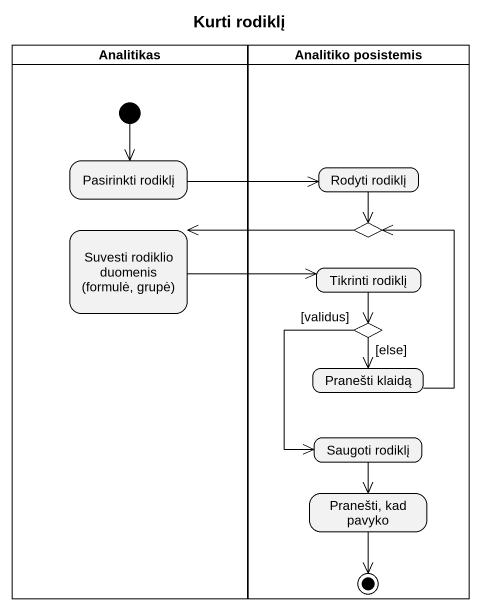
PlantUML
@startuml
title Kurti rodiklį
hide empty description
state Analitikas <<partition>> {
  state "Pasirinkti rodiklį" as Pasirinkti_rodiklį
  state "Suvesti rodiklio duomenis (formulė, grupė)" as Suvesti_rodiklio_duomenis
  [*] --> Pasirinkti_rodiklį
}
state "Analitiko posistemis" as Analitiko_posistemis <<partition>> {
  state "Rodyti rodiklį" as Rodyti_rodiklį
  state choice1 <<choice>>
  state "Tikrinti rodiklį" as Tikrinti_rodiklį
  state choice2 <<choice>>
  state "Pranešti klaidą" as Pranešti_klaidą
  state "Saugoti rodiklį" as Saugoti_rodiklį
  state "Pranešti, kad pavyko" as Pranešti_kad_pavyko
  Pranešti_kad_pavyko --> [*]
}
Pasirinkti_rodiklį -right-> Rodyti_rodiklį
Rodyti_rodiklį --> choice1
choice1 -left-> Suvesti_rodiklio_duomenis
Suvesti_rodiklio_duomenis -right-> Tikrinti_rodiklį
Tikrinti_rodiklį --> choice2
choice2 --> Pranešti_klaidą : [else]
choice2 --> Saugoti_rodiklį : [validus]
Pranešti_klaidą -up-> choice1
Saugoti_rodiklį --> Pranešti_kad_pavyko
@enduml
